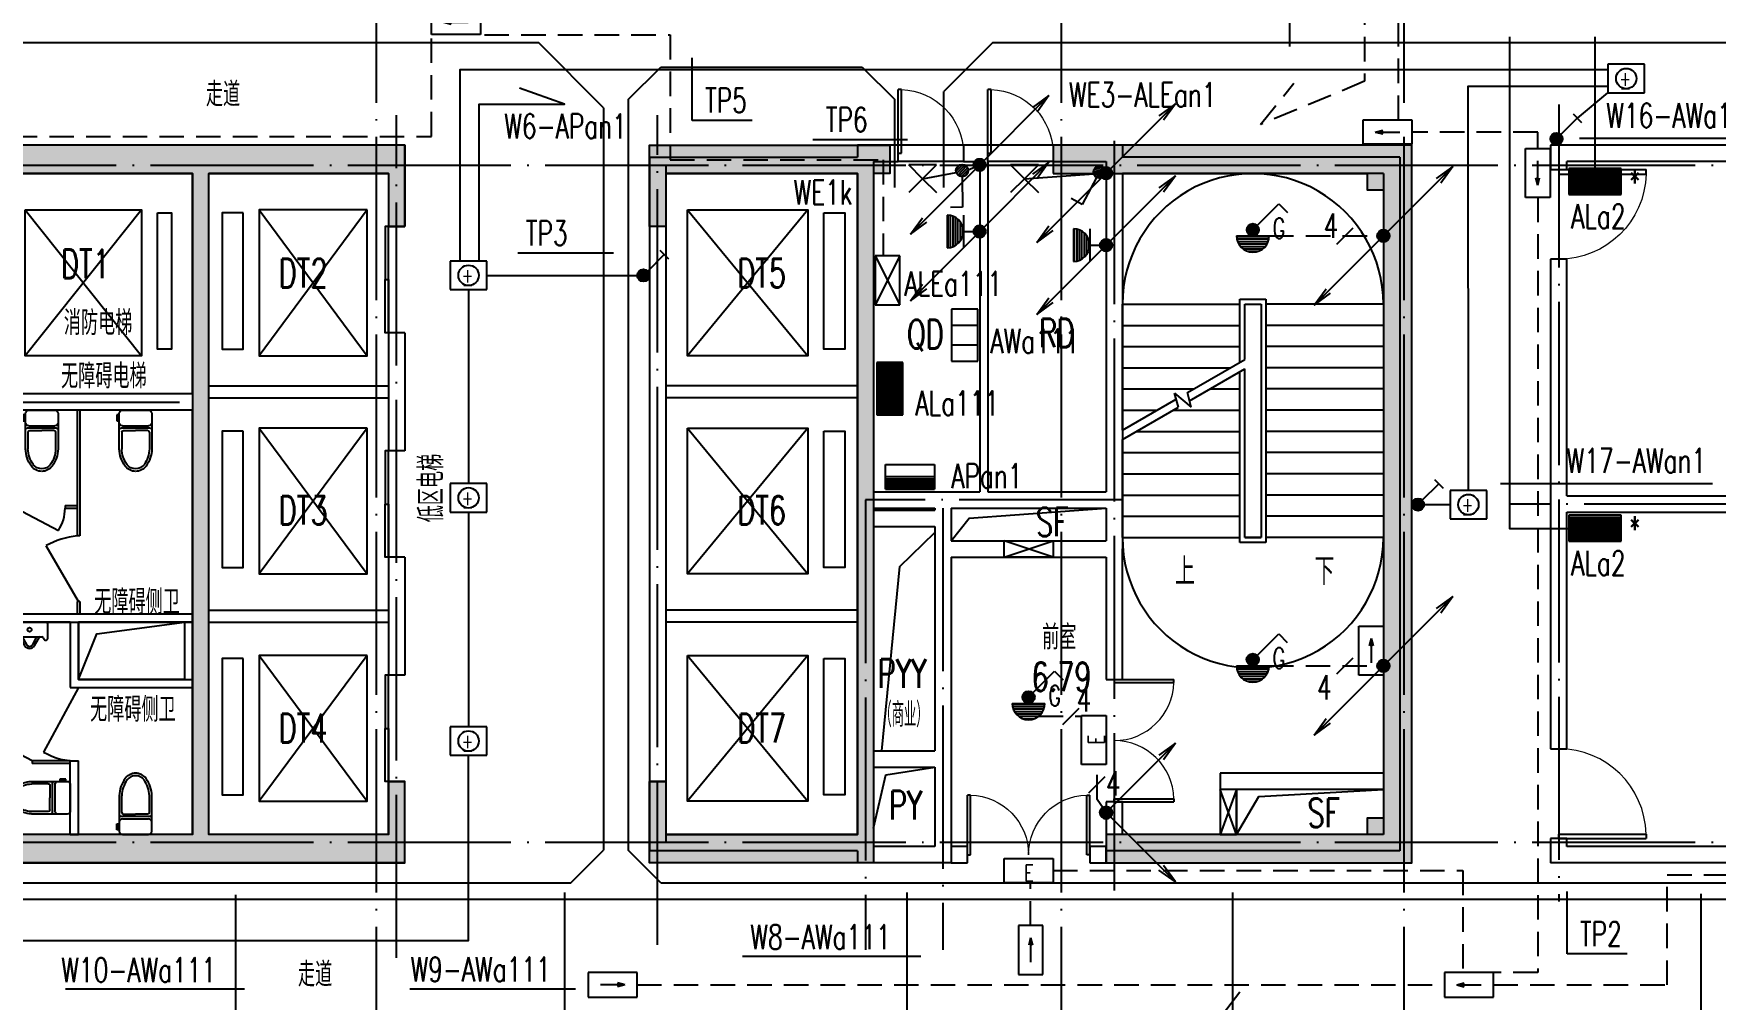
# Model space of a CAD drawing. Extents: x 1980812 to 2226895, y -554123 to 281606.
# Drawn here: x 2015767 to 2036387, y 108465 to 120303 of the extents above; entities that cross this region are included whole.
import ezdxf
from ezdxf.enums import TextEntityAlignment as Align

# ---------------------------------------------------------------- set-up
doc = ezdxf.new("R2010")
doc.units = 0
doc.header["$LTSCALE"] = 1000
doc.header["$MEASUREMENT"] = 0
for name, pattern in [('CONTINOUS', [0]), ('DASH', [0.35, 0.25, -0.1]), ('DOTE', [2.42, 2, -0.2, 0.02, -0.2]), ('DQXX', [4.5, 3, -1.5])]:
    doc.linetypes.add(name, pattern=pattern)
for name, color, linetype in [('$TD_AUDIT_GENERATED_(158)', 8, 'Continuous'), ('$TD_AUDIT_GENERATED_(1F3)', 7, 'Continuous'), ('$TD_AUDIT_GENERATED_(210)', 8, 'Continuous'), ('$TD_AUDIT_GENERATED_(356C)', 8, 'Continuous'), ('$TD_AUDIT_GENERATED_(517)', 8, 'CONTINOUS'), ('$TD_AUDIT_GENERATED_(54A)', 8, 'Continuous'), ('1', 1, 'Continuous'), ('A-FLOR-LAND', 8, 'Continuous'), ('A-FLOR-PFIX', 8, 'Continuous'), ('A-FLOR-TPTN', 8, 'Continuous'), ('COLU', 8, 'Continuous'), ('COLU_HATCH', 8, 'Continuous'), ('DIM_SYMB', 8, 'Continuous'), ('dote', 8, 'DOTE'), ('DQ1', 1, 'Continuous'), ('DQ2', 2, 'Continuous'), ('DQ7', 7, 'Continuous'), ('DQK', 7, 'Continuous'), ('DQK1', 1, 'Continuous'), ('DQK7', 7, 'Continuous'), ('DQqj', 1, 'Continuous'), ('DQX', 2, 'DQXX'), ('LINE', 8, 'Continuous'), ('PUB_TEXT', 8, 'Continuous'), ('STAIR', 8, 'Continuous'), ('WALL', 7, 'Continuous'), ('WINDOW', 8, 'Continuous')]:
    doc.layers.add(name, color=color, linetype=linetype)
doc.styles.add('_TCH_DIM', font='SIMPLEX', dxfattribs={"bigfont": 'GBCBIG'})
doc.styles.add('D8', font='txtw.shx', dxfattribs={"width": 0.7, "bigfont": 'hztxtw.shx'})
doc.styles.add('HZF', font='ROMANS2', dxfattribs={"width": 0.7, "bigfont": 'HZDF2'})
doc.styles.add('HZTXTW', font='txtw.shx', dxfattribs={"width": 0.6, "bigfont": 'hztxtw.shx'})

# ---------------------------------------------------------------- blocks, each defined once
blk = doc.blocks.new('$TD_AUDIT_GENERATED_(9F)')
at = {"layer": 'dote'}
for p, q in [((23300, 30469), (23300, -6248)), ((31700, 30469), (31700, -6248)), ((35900, 30469), (35900, -5250)), ((56413, 15600), (-8454, 15600)), ((54631, 11450), (37209, 11450)), ((56413, 7300), (-8454, 7300))]:
    blk.add_line(p, q, dxfattribs=at)
blk = doc.blocks.new('$DorLib2D$00000001')
for p, q in [((0.45, 0.975), (0.5, 0.975)), ((0.45, 0), (0.45, 0.975)), ((0.5, 0), (0.5, 0.975)), ((0.5, 0), (0.45, 0))]:
    blk.add_line(p, q)
at = {"lineweight": 13}
blk.add_arc((0.475, 0), 0.975, 91.4693, 180, dxfattribs=at)
blk = doc.blocks.new('A$C5CD355C1')
at = {"layer": 'A-FLOR-LAND'}
h = blk.add_hatch(dxfattribs=at)
h.set_pattern_fill('GRASS', color=256, scale=50)
h.set_pattern_definition([(90, (-3008715.91, 301493.59), (-99.7795475, 99.7795475), [26.458066, -173.101015]), (45, (-3008715.91, 301493.6), (-99.7796155, 99.7796155), [26.458066, -114.651615]), (135, (-3008715.91, 301493.6), (-99.7796155, -99.7796155), [26.458066, -114.651615])])
h.paths.add_polyline_path([(-2800, 2700), (48900, 2700), (48900, -26200), (-2800, -26200)], flags=16)
h.paths.add_polyline_path([(-3300, 3200), (49400, 3200), (49400, -26700), (-3300, -26700)])
at = {"layer": 'dote'}
for p, q in [((34500, -2351), (34500, -6241)), ((37800, -6953), (37800, -16722))]:
    blk.add_line(p, q, dxfattribs=at)
at = {"layer": 'WALL'}
for p, q in [((37700, -7450), (37700, -7750)), ((40000, -7450), (37700, -7450)), ((37700, -7750), (37900, -7750)), ((37900, -7750), (37900, -7650)), ((40100, -7650), (37900, -7650)), ((37900, -8850), (37700, -8850)), ((37700, -8850), (37700, -11850)), ((37900, -11750), (37900, -8850)), ((37900, -11750), (46900, -11750)), ((37700, -11850), (37700, -14850)), ((37900, -11950), (46700, -11950)), ((37900, -14850), (37900, -11950)), ((37700, -14850), (37900, -14850)), ((37900, -15950), (37700, -15950)), ((37700, -15950), (37700, -16250)), ((37900, -16050), (37900, -15950)), ((46100, -16050), (37900, -16050)), ((46100, -16250), (37700, -16250))]:
    blk.add_line(p, q, dxfattribs=at)
at = {"layer": 'WINDOW', "yscale": -1100, "rotation": 90}
for p, xscale, zscale in [((37800, -8300), 1100, 1100), ((37800, -15400), -1100, -1100)]:
    blk.add_blockref('$DorLib2D$00000001', p, dxfattribs=dict(at, xscale=xscale, zscale=zscale))
blk = doc.blocks.new('A$C2225643B')
at = {"layer": '$TD_AUDIT_GENERATED_(158)'}
for p, q in [((-2200, -2600), (0, -2600)), ((-2200, -2750), (0, -2750)), ((-2200, -5350), (0, -5350)), ((-2200, -5500), (0, -5500))]:
    blk.add_line(p, q, dxfattribs=at)
at = {"layer": 'WALL'}
for p, q in [((0, -1950), (0, -3400)), ((200, -1950), (0, -1950)), ((200, -1950), (200, -3400)), ((200, -3400), (0, -3400)), ((0, -4700), (0, -6150)), ((200, -4700), (0, -4700)), ((200, -4700), (200, -6150)), ((200, -6150), (0, -6150))]:
    blk.add_line(p, q, dxfattribs=at)
at = {"layer": 'WINDOW', "color": 5}
for p, q in [((-1586, -444), (-261, -2233)), ((-261, -444), (-1586, -2233)), ((-1586, -3119), (-261, -4907)), ((-261, -3119), (-1586, -4907)), ((-1586, -5905), (-261, -7693)), ((-261, -5905), (-1586, -7693))]:
    blk.add_line(p, q, dxfattribs=at)
at = {"layer": 'WINDOW'}
for p, q in [((0, -1950), (0, -650)), ((0, -4700), (0, -3400)), ((0, -7450), (0, -6150))]:
    blk.add_line(p, q, dxfattribs=at)
at = {"layer": 'WINDOW', "color": 5}
for points in [[(-1782, -481), (-2040, -481), (-2040, -2153), (-1782, -2153)], [(-261, -444), (-1586, -444), (-1586, -2233), (-261, -2233)], [(-1782, -3156), (-2040, -3156), (-2040, -4828), (-1782, -4828)], [(-261, -3119), (-1586, -3119), (-1586, -4907), (-261, -4907)], [(-1782, -5942), (-2040, -5942), (-2040, -7614), (-1782, -7614)], [(-261, -5905), (-1586, -5905), (-1586, -7693), (-261, -7693)]]:
    blk.add_lwpolyline(points, close=True, dxfattribs=at)
at = {"layer": 'WINDOW'}
for points in [[(-41, -1300), (0, -1300), (0, -650), (-41, -650)], [(-41, -1300), (0, -1300), (0, -1950), (-41, -1950)], [(-41, -4050), (0, -4050), (0, -3400), (-41, -3400)], [(-41, -4050), (0, -4050), (0, -4700), (-41, -4700)], [(-41, -6800), (0, -6800), (0, -6150), (-41, -6150)], [(-41, -6800), (0, -6800), (0, -7450), (-41, -7450)]]:
    blk.add_lwpolyline(points, close=True, dxfattribs=at)
at = {"layer": '$TD_AUDIT_GENERATED_(1F3)', "style": 'HZF', "width": 0.7}
for s, p in [('DT2', (-1045, -1220)), ('DT3', (-1045, -4128)), ('DT4', (-1045, -6799))]:
    blk.add_text(s, height=350, dxfattribs=at).set_placement(p, align=Align.MIDDLE_CENTER)
at = {"layer": '$TD_AUDIT_GENERATED_(1F3)', "style": 'D8', "width": 0.7}
blk.add_text('\\M+5B5CD\\M+5C7F8\\M+5B5E7\\M+5CCDD', height=300, rotation=90.0006, dxfattribs=at).set_placement((525, -3854), align=Align.MIDDLE_CENTER)
blk = doc.blocks.new('A-WC4')
for p, q in [((-200, 475), (-200, 40)), ((200, 40), (200, 475)), ((180, 220), (-180, 220)), ((-228, 57), (-228, 130)), ((-228, 130), (-210, 130)), ((-210, 57), (-228, 57)), ((-210, 130), (-210, 115)), ((-210, 115), (-200, 115)), ((-210, 72), (-210, 115)), ((-200, 72), (-210, 72)), ((-210, 72), (-210, 57)), ((-160, 190), (160, 190)), ((-160, 0), (160, 0))]:
    blk.add_line(p, q)
at = {"color": 251}
for p, q in [((-170, 270), (-170, 476)), ((170, 270), (170, 475)), ((-150, 250), (0, 250)), ((150, 250), (0, 250))]:
    blk.add_line(p, q, dxfattribs=at)
for centre, radius, start, end in [((189, 460), 389, 144.5404, 177.815), ((0, 590), 160, 90, 143.2005), ((0, 590), 160, 36.7995, 90), ((-189, 460), 389, 2.185, 35.4596), ((-180, 240), 20, 180, 270), ((180, 240), 20, 270, 0), ((-160, 150), 40, 90, 180), ((-160, 40), 40, 180, 270), ((160, 150), 40, 0, 90), ((160, 40), 40, 270, 0)]:
    blk.add_arc(centre, radius, start, end)
for centre, radius, start, end in [((189, 460), 359, 144.5982, 177.815), ((0, 590), 130, 90, 143.0508), ((0, 590), 130, 36.9492, 90), ((-189, 460), 359, 2.185, 35.4018), ((-150, 270), 20, 180, 270), ((150, 270), 20, 270, 0)]:
    blk.add_arc(centre, radius, start, end, dxfattribs=at)
blk = doc.blocks.new('A-UR2')
for p, q in [((-61, 284), (-116, 188)), ((116, 188), (61, 284)), ((-225, 190), (-225, 30)), ((-195, 0), (195, 0)), ((-168, 190), (-171, 199)), ((154, 180), (-154, 180)), ((171, 199), (168, 190)), ((225, 30), (225, 190))]:
    blk.add_line(p, q)
at = {"color": 252}
for p, q in [((-39, 272), (-91, 180)), ((91, 180), (39, 272))]:
    blk.add_line(p, q, dxfattribs=at)
blk.add_circle((0, 90), 25, dxfattribs=at)
for centre, radius, start, end in [((-198, 190), 27.5, 18.9246, 180), ((0, 250), 70, 29.4871, 150.5129), ((198, 190), 27.5, 0, 161.0754), ((-195, 30), 30, 180, 270), ((-154, 195), 15, 198.9246, 270), ((-129, 195), 15, 270, 330.5129), ((129, 195), 15, 209.4871, 270), ((154, 195), 15, 270, 341.0754), ((195, 30), 30, 270, 0)]:
    blk.add_arc(centre, radius, start, end)
blk.add_arc((0, 250), 45, 29.4871, 150.5129, dxfattribs=at)
blk = doc.blocks.new('A-SINK-4')
for p, q in [((-158, 126), (-13, 126)), ((-13, 78), (-13, 170)), ((13, 78), (-13, 78)), ((13, 170), (13, 78)), ((13, 126), (158, 126))]:
    blk.add_line(p, q)
blk.add_circle((0, 270), 20)
for centre, radius, start, end in [((0, 88), 19.5, 133.6408, 46.2627), ((0, 170), 13.5, 0, 180)]:
    blk.add_arc(centre, radius, start, end)
at = {"extrusion": (0, 0, -1)}
blk.add_ellipse((0, 270), major_axis=(260, 0), ratio=0.846154, dxfattribs=at)
blk.add_ellipse((0, 270), major_axis=(-235, 0), ratio=0.829787, start_param=2.310338, end_param=7.11444)
blk = doc.blocks.new('$TwtSys$00000141')
for p, q in [((-94, 8), (-10, 92)), ((-94, 8), (-10, 92)), ((-87, -35), (35, 87)), ((-87, -35), (35, 87)), ((-66, -66), (66, 66)), ((-66, -66), (66, 66)), ((-32, -87), (88, 33)), ((-32, -87), (88, 33)), ((11, -92), (92, -11)), ((11, -92), (92, -11))]:
    blk.add_line(p, q)
blk.add_circle((0, 0), 94)
blk.add_circle((0, 0), 94)
blk = doc.blocks.new('tbharthaergar')
at = {"layer": '$TD_AUDIT_GENERATED_(517)'}
blk.add_lwpolyline([(4750, -6300), (4974, -5742), (6050, -5600)], dxfattribs=at)
blk.add_lwpolyline([(4750, -5600), (6050, -5600), (6050, -6300), (4750, -6300)], close=True, dxfattribs=at)
at = {"layer": 'A-FLOR-PFIX'}
for p, q in [((2035, -3550), (458, -3550)), ((2900, -6150), (2900, -5600)), ((2900, -6150), (1850, -6150))]:
    blk.add_line(p, q, dxfattribs=at)
at = {"layer": 'A-FLOR-TPTN'}
for p, q in [((2965, -3000), (2965, -4170)), ((3835, -3000), (3835, -4170)), ((3865, -3000), (3865, -4170)), ((4735, -3000), (4735, -4541)), ((4765, -3000), (4765, -4541)), ((4735, -3604), (4735, -4541)), ((4765, -3604), (4765, -4541)), ((2185, -4170), (2185, -4200)), ((2185, -4200), (2705, -4475)), ((2785, -4170), (2785, -4200)), ((2785, -4170), (2935, -4170)), ((2965, -4170), (3085, -4170)), ((3085, -4170), (3085, -4200)), ((3085, -4200), (3605, -4475)), ((3685, -4170), (3835, -4170)), ((3685, -4170), (3685, -4200)), ((3685, -4200), (3985, -4200)), ((3865, -4170), (3985, -4170)), ((3985, -4170), (3985, -4200)), ((3985, -4200), (4505, -4475)), ((4585, -4170), (4735, -4170)), ((4585, -4170), (4585, -4200)), ((4585, -4200), (4735, -4200)), ((4750, -5346), (4352, -4661)), ((4765, -4541), (4735, -4541)), ((4735, -5346), (4735, -5500)), ((4765, -5346), (4735, -5346)), ((4765, -5346), (4765, -5500)), ((3110, -5600), (3110, -5900)), ((3140, -5600), (3140, -5900)), ((3810, -5600), (3810, -5900)), ((3840, -5600), (3840, -5900)), ((3110, -5900), (3140, -5900)), ((3810, -5900), (3840, -5900)), ((4750, -6400), (4322, -7192)), ((4180, -7300), (3660, -7025)), ((3350, -7300), (3350, -8200)), ((3580, -7300), (3350, -7300)), ((3380, -7330), (3380, -8200)), ((3580, -7330), (3380, -7330)), ((3580, -7300), (3580, -7330)), ((4650, -7300), (4180, -7300)), ((4180, -7300), (4180, -7330)), ((4650, -7330), (4180, -7330)), ((3380, -8200), (3350, -8200))]:
    blk.add_line(p, q, dxfattribs=at)
for points in [[(2035, -3000), (2035, -4200), (2185, -4200)], [(2065, -3000), (2065, -4170), (2185, -4170)], [(2935, -3000), (2935, -4170)], [(2785, -4200), (2965, -4200)], [(2935, -4200), (3085, -4200)]]:
    blk.add_lwpolyline(points, dxfattribs=at)
for centre, radius, start, end in [((2273, -4200), 512, 327.4617, 359.9502), ((3173, -4200), 512, 327.4617, 359.9502), ((4073, -4200), 512, 327.4617, 359.9502), ((4836, -5532), 997, 95.7943, 119.0455), ((4092, -7300), 512, 147.4617, 179.9502), ((4723, -6508), 792, 239.6591, 271.9796)]:
    blk.add_arc(centre, radius, start, end, dxfattribs=at)
at = {"layer": 'LINE', "linetype": 'DASH'}
for centre in [(1404, -4673), (2650, -6933)]:
    blk.add_circle(centre, 750, dxfattribs=at)
at = {"layer": 'WALL'}
for p, q in [((550, -5500), (450, -5500)), ((450, -5500), (450, -5600)), ((550, -5600), (550, -5500)), ((1850, -5500), (1550, -5500)), ((1550, -5500), (1550, -5600)), ((4750, -5500), (1850, -5500)), ((6150, -5500), (4750, -5500)), ((6150, -5600), (6150, -5500)), ((450, -5600), (550, -5600)), ((1550, -5600), (1750, -5600)), ((1750, -5600), (1750, -7100)), ((1850, -7100), (1850, -5600)), ((4650, -5600), (1850, -5600)), ((4650, -5600), (4650, -6400)), ((6150, -5600), (4750, -5600)), ((4750, -5600), (4750, -6300)), ((4750, -6300), (6150, -6300)), ((6150, -6300), (6150, -6400)), ((4650, -6400), (6150, -6400)), ((1750, -7100), (1850, -7100)), ((4650, -8200), (4650, -7300)), ((4650, -7300), (4750, -7300)), ((4750, -8200), (4750, -7300)), ((1850, -8100), (1750, -8100)), ((1750, -8100), (1750, -8200)), ((1750, -8200), (1850, -8200)), ((1850, -8200), (1850, -8100)), ((4650, -8200), (4750, -8200))]:
    blk.add_line(p, q, dxfattribs=at)
at = {"layer": 'WINDOW'}
for p, q in [((1550, -5500), (550, -5500)), ((1850, -8100), (1850, -7100))]:
    blk.add_line(p, q, dxfattribs=at)
at = {"layer": '$TD_AUDIT_GENERATED_(54A)', "xscale": 0.5, "yscale": -0.5, "zscale": 0.5, "rotation": 180.0000000027541}
for p in [(1861, -3250), (3049, -5755)]:
    blk.add_blockref('$TwtSys$00000141', p, dxfattribs=at)
at = {"layer": 'A-FLOR-PFIX', "xscale": -1, "rotation": 180}
for name, p in [('A-SINK-4', (1250, -3000)), ('A-WC4', (2500, -3000)), ('A-WC4', (3400, -3000)), ('A-WC4', (4300, -3000)), ('A-WC4', (5450, -3000)), ('A-SINK-4', (2400, -5623))]:
    blk.add_blockref(name, p, dxfattribs=at)
at = {"layer": 'A-FLOR-PFIX', "rotation": 180}
for p in [(3450, -5600), (4150, -5600)]:
    blk.add_blockref('A-UR2', p, dxfattribs=at)
at = {"layer": 'A-FLOR-PFIX', "extrusion": (0, 0, -1), "zscale": -1, "rotation": 270}
blk.add_blockref('A-WC4', (-4650, -7750), dxfattribs=at)
at = {"layer": 'A-FLOR-PFIX', "extrusion": (0, 0, -1), "xscale": -1, "zscale": -1}
blk.add_blockref('A-WC4', (-5450, -8200), dxfattribs=at)
at = {"layer": 'WINDOW', "yscale": -1000}
for p, xscale, zscale, rotation in [((1050, -5550), 1000, 1000, 180.0000000140501), ((1800, -7600), -1000, -1000, 90.00000001289553)]:
    blk.add_blockref('$DorLib2D$00000001', p, dxfattribs=dict(at, xscale=xscale, zscale=zscale, rotation=rotation))
blk = doc.blocks.new('$DorLib2D$00000002')
for p, q in [((-0.5, 0), (-0.5, 0.4875)), ((-0.475, 0.4875), (-0.5, 0.4875)), ((-0.475, 0), (-0.475, 0.4875)), ((0.475, 0), (0.475, 0.4875)), ((0.475, 0.4875), (0.5, 0.4875)), ((0.5, 0), (0.5, 0.4875)), ((-0.5, 0), (-0.475, 0)), ((0.5, 0), (0.475, 0))]:
    blk.add_line(p, q)
at = {"lineweight": 13}
for centre, start, end in [((-0.4875, 0), 0, 88.53072), ((0.4875, 0), 91.46928, 180)]:
    blk.add_arc(centre, 0.4875, start, end, dxfattribs=at)
blk = doc.blocks.new('A$C1E3758D0')
at = {"layer": '$TD_AUDIT_GENERATED_(158)'}
for p, q in [((7950, -2600), (5600, -2600)), ((7950, -2750), (5600, -2750)), ((7950, -5350), (5600, -5350)), ((7950, -5500), (5600, -5500))]:
    blk.add_line(p, q, dxfattribs=at)
at = {"layer": '$TD_AUDIT_GENERATED_(210)'}
for p, q in [((9750, -4700), (10350, -4500)), ((10350, -4700), (9750, -4500))]:
    blk.add_line(p, q, dxfattribs=at)
for points in [[(9100, -4500), (9321, -4223), (11000, -4100)], [(8250, -7075), (8470, -4814), (8900, -4400)], [(8150, -8025), (8301, -7371), (8900, -7275)], [(12600, -8100), (12874, -7634), (14400, -7550)]]:
    blk.add_lwpolyline(points, dxfattribs=at)
blk.add_lwpolyline([(9750, -4500), (10350, -4500), (10350, -4700), (9750, -4700)], close=True, dxfattribs=at)
at = {"layer": '$TD_AUDIT_GENERATED_(517)'}
blk.add_lwpolyline([(-1600, -5500), (-300, -5500), (-300, -6200), (-1600, -6200)], close=True, dxfattribs=at)
at = {"layer": 'DIM_SYMB'}
for p, q in [((12600, -8100), (12400, -7550)), ((12600, -7550), (12400, -8100))]:
    blk.add_line(p, q, dxfattribs=at)
for points in [[(13650, -4590, 0, 0, 0), (13650, -1000, 0, 0, 0), (11950, -1000, 0, 0, 0), (11950, -2340, 80, 0, 0), (11950, -2640, 0, 0, 0)], [(11950, -4590, 0, 0, 0), (11950, -3200, 80, 0, 0), (11950, -2900, 0, 0, 0)]]:
    blk.add_lwpolyline(points, format="xyseb", dxfattribs=at)
blk.add_lwpolyline([(12600, -8100), (12600, -7550), (12400, -7550), (12400, -8100)], close=True, dxfattribs=at)
at = {"layer": 'dote'}
for p, q in [((2300, -9613), (2300, 715)), ((5500, -9452), (5500, 715)), ((11100, 400), (11100, -8786)), ((-7200, -2800), (-200, -2800)), ((8050, -4000), (8050, -9515)), ((11200, -4000), (8050, -4000)), ((9000, -4100), (9000, -9515))]:
    blk.add_line(p, q, dxfattribs=at)
at = {"layer": 'STAIR'}
for p, q in [((11200, -3145), (11200, -1600)), ((11200, -1600), (12640, -1600)), ((12640, -2314), (12640, -1540)), ((12640, -1540), (12960, -1540)), ((12700, -2279), (12700, -1600)), ((12700, -2279), (12700, -1600)), ((12700, -1600), (12900, -1600)), ((12900, -1600), (12900, -4460)), ((12900, -1600), (12900, -4460)), ((12960, -1540), (12960, -4520)), ((14400, -1600), (12960, -1600)), ((14400, -1600), (14400, -4460)), ((11200, -1860), (12640, -1860)), ((14400, -1860), (12960, -1860)), ((11200, -2120), (12640, -2120)), ((14400, -2120), (12960, -2120)), ((11200, -2380), (12525, -2380)), ((11997, -2685), (12700, -2279)), ((12024, -2785), (12700, -2395)), ((12640, -4520), (12640, -2429)), ((12700, -4460), (12700, -2395)), ((12700, -4460), (12700, -2395)), ((14400, -2380), (12960, -2380)), ((11200, -2640), (12075, -2640)), ((12275, -2640), (12640, -2640)), ((14400, -2640), (12960, -2640)), ((11200, -3145), (11859, -2765)), ((11200, -3261), (11886, -2865)), ((11886, -2865), (11839, -2693)), ((11839, -2693), (12045, -2865)), ((12045, -2865), (11997, -2685)), ((11200, -2900), (11625, -2900)), ((11825, -2900), (12640, -2900)), ((14400, -2900), (12960, -2900)), ((11200, -4460), (11200, -3261)), ((11375, -3160), (12640, -3160)), ((14400, -3160), (12960, -3160)), ((11200, -3420), (12640, -3420)), ((14400, -3420), (12960, -3420)), ((11200, -3680), (12640, -3680)), ((14400, -3680), (12960, -3680)), ((11200, -3940), (12640, -3940)), ((14400, -3940), (12960, -3940)), ((11200, -4200), (12640, -4200)), ((14400, -4200), (12960, -4200)), ((11200, -4460), (12640, -4460)), ((12960, -4520), (12640, -4520)), ((12700, -4460), (12700, -4460)), ((12900, -4460), (12700, -4460)), ((12700, -4460), (12900, -4460)), ((14400, -4460), (12960, -4460))]:
    blk.add_line(p, q, dxfattribs=at)
for centre, start, end in [((12800, -1600), 359.9999, 180), ((12800, -4460), 180, 0.0001)]:
    blk.add_arc(centre, 1600, start, end, dxfattribs=at)
at = {"layer": 'WALL'}
for p, q in [((-100, 350), (-2700, 350)), ((2400, 350), (-100, 350)), ((2400, 350), (2400, -650)), ((8450, 350), (7950, 350)), ((7950, 350), (7950, 200)), ((8450, 150), (8450, 350)), ((9500, 350), (9250, 350)), ((9250, 350), (9250, 150)), ((9550, 350), (9500, 350)), ((9550, 150), (9550, 350)), ((11200, 350), (10350, 350)), ((10350, 350), (10350, 150)), ((11200, 350), (11200, 200)), ((-200, 0), (-2500, 0)), ((-200, -2700), (-200, 0)), ((5400, 200), (5400, -650)), ((5400, 200), (7950, 200)), ((8150, 150), (8450, 150)), ((8150, 150), (8150, 100)), ((8150, 100), (8150, -3900)), ((9250, 150), (9450, 150)), ((9450, 150), (9450, -3900)), ((9550, 150), (9550, -3900)), ((10350, 150), (11000, 150)), ((11000, 150), (11000, 100)), ((11000, 100), (11000, -3900)), ((14600, 200), (11200, 200)), ((14600, 200), (14600, -7450)), ((2200, 0), (0, 0)), ((0, -2800), (0, 0)), ((2200, 0), (2200, -650)), ((5600, 0), (5600, -650)), ((5600, 0), (7950, 0)), ((7950, 0), (7950, -4000)), ((14400, 0), (11200, 0)), ((11200, 0), (11200, -4000)), ((14400, 0), (14400, -7350)), ((2400, -650), (2200, -650)), ((5600, -650), (5400, -650)), ((-200, -2700), (-2500, -2700)), ((0, -8100), (0, -2800)), ((-200, -2900), (-2600, -2900)), ((-200, -8100), (-200, -2900)), ((8150, -3900), (9000, -3900)), ((9000, -3900), (9450, -3900)), ((9550, -3900), (11000, -3900)), ((7950, -4000), (7950, -4225)), ((8150, -4100), (8900, -4100)), ((8150, -4100), (8150, -4125)), ((8900, -4100), (8900, -4125)), ((9100, -4100), (9100, -4225)), ((9100, -4100), (9500, -4100)), ((9500, -4100), (11000, -4100)), ((11000, -4100), (11000, -4500)), ((11200, -4000), (11200, -4600)), ((7950, -4225), (7950, -7175)), ((8150, -4125), (8900, -4125)), ((8150, -4325), (8900, -4325)), ((8150, -4325), (8150, -7075)), ((8900, -4325), (8900, -4600)), ((9100, -4225), (9100, -4500)), ((9100, -4500), (11000, -4500)), ((8900, -4600), (8900, -7075)), ((9100, -4700), (11000, -4700)), ((9100, -4700), (9100, -7175)), ((11000, -4700), (11000, -6200)), ((11200, -6200), (11200, -4600)), ((-200, -5400), (-4800, -5400)), ((-4800, -5500), (-200, -5500)), ((-200, -5500), (-200, -5400)), ((11000, -6200), (11200, -6200)), ((7950, -7175), (7950, -8100)), ((8150, -7075), (8900, -7075)), ((9100, -7175), (9100, -8450)), ((8150, -7275), (8900, -7275)), ((8150, -7275), (8150, -8200)), ((8900, -7275), (8900, -8250)), ((14400, -7350), (12400, -7350)), ((12400, -7350), (12400, -8100)), ((2200, -8100), (2200, -7450)), ((2200, -7450), (2400, -7450)), ((2400, -8450), (2400, -7450)), ((5400, -7450), (5400, -8300)), ((5600, -7450), (5400, -7450)), ((5600, -7450), (5600, -8100)), ((14400, -7550), (12600, -7550)), ((12600, -7550), (12600, -8100)), ((14400, -7550), (14400, -8100)), ((14600, -7450), (14600, -8300)), ((11200, -7700), (11000, -7700)), ((11000, -7700), (11000, -8300)), ((11200, -8100), (11200, -7700)), ((-200, -8100), (-2800, -8100)), ((2200, -8100), (0, -8100)), ((7950, -8100), (5600, -8100)), ((8150, -8200), (8150, -8250)), ((12400, -8100), (11200, -8100)), ((14400, -8100), (12600, -8100)), ((-100, -8450), (-2800, -8450)), ((2400, -8450), (-100, -8450)), ((7950, -8300), (5400, -8300)), ((7950, -8300), (7950, -8450)), ((9100, -8450), (7950, -8450)), ((8900, -8250), (8150, -8250)), ((12500, -8300), (11000, -8300)), ((14600, -8300), (12500, -8300))]:
    blk.add_line(p, q, dxfattribs=at)
at = {"layer": 'WINDOW'}
for p, q in [((9250, 350), (8450, 350)), ((10350, 350), (9550, 350)), ((9250, 150), (8450, 150)), ((10350, 150), (9550, 150))]:
    blk.add_line(p, q, dxfattribs=at)
at = {"layer": 'WINDOW', "color": 3}
for p, q in [((-828, -444), (-2253, -2233)), ((-2253, -444), (-828, -2233))]:
    blk.add_line(p, q, dxfattribs=at)
at = {"layer": 'WINDOW', "color": 1}
for p, q in [((7344, -444), (5869, -2233)), ((5869, -444), (7344, -2233)), ((7344, -3119), (5869, -4907)), ((5869, -3119), (7344, -4907)), ((7344, -5905), (5869, -7693)), ((5869, -5905), (7344, -7693))]:
    blk.add_line(p, q, dxfattribs=at)
at = {"layer": 'WINDOW', "color": 3}
for points in [[(-2253, -444), (-828, -444), (-828, -2233), (-2253, -2233)], [(-632, -481), (-460, -481), (-460, -2153), (-632, -2153)]]:
    blk.add_lwpolyline(points, close=True, dxfattribs=at)
at = {"layer": 'WINDOW', "color": 1}
for points in [[(5869, -444), (7344, -444), (7344, -2233), (5869, -2233)], [(7540, -481), (7798, -481), (7798, -2153), (7540, -2153)], [(5869, -3119), (7344, -3119), (7344, -4907), (5869, -4907)], [(7540, -3156), (7798, -3156), (7798, -4828), (7540, -4828)], [(5869, -5905), (7344, -5905), (7344, -7693), (5869, -7693)], [(7540, -5942), (7798, -5942), (7798, -7614), (7540, -7614)]]:
    blk.add_lwpolyline(points, close=True, dxfattribs=at)
at = {"layer": 'WALL'}
blk.add_blockref('tbharthaergar', (-6350, 100), dxfattribs=at)
at = {"layer": 'WINDOW'}
for name, p, xscale, yscale, zscale, rotation in [('$DorLib2D$00000001', (8850, 250), 800, -800, 800, 179.999999675934), ('$DorLib2D$00000001', (9950, 250), 800, -800, 800, 179.9999996759287), ('$DorLib2D$00000002', (11100, -6950), 1500, 1500, 1500, 270.0000000371895)]:
    blk.add_blockref(name, p, dxfattribs=dict(at, xscale=xscale, yscale=yscale, zscale=zscale, rotation=rotation))
at = {"layer": '$TD_AUDIT_GENERATED_(1F3)'}
for s, height, style, width, p in [('DT1', 350, 'HZF', 0.7, (-1515, -1106)), ('DT5', 350, 'HZF', 0.7, (6777, -1220)), ('\\M+5CFFB\\M+5B7C0\\M+5B5E7\\M+5CCDD', 300, 'D8', 0.7, (-1360, -1829)), ('QD', 350, 'HZF', 0.7, (8785, -1968)), ('RD', 350, 'HZF', 0.7, (10397, -1954)), ('\\M+5CEDE\\M+5D5CF\\M+5B0AD\\M+5B5E7\\M+5CCDD', 300, 'D8', 0.7, (-1289, -2483)), ('DT6', 350, 'HZF', 0.7, (6777, -4128)), ('SF', 350, 'HZF', 0.7, (10341, -4271)), ('\\M+5C7B0\\M+5CAD2', 300, 'D8', 0.7, (10426, -5683)), ('6.79', 350, 'HZF', 0.7, (10454, -6168)), ('\\M+5A3A8\\M+5C9CC\\M+5D2B5\\M+5A3A9', 300, 'HZTXTW', 0.5, (8522, -6632)), ('DT7', 350, 'HZF', 0.7, (6777, -6799))]:
    blk.add_text(s, height=height, dxfattribs=dict(at, style=style, width=width)).set_placement(p, align=Align.MIDDLE_CENTER)
at = {"layer": '$TD_AUDIT_GENERATED_(1F3)', "style": 'D8', "width": 0.7}
for p in [(-882, -5250), (-933, -6569)]:
    blk.add_text('\\M+5CEDE\\M+5D5CF\\M+5B0AD\\M+5B2E0\\M+5CEC0', height=300, rotation=0.0006, dxfattribs=at).set_placement(p, align=Align.MIDDLE_CENTER)
at = {"layer": '$TD_AUDIT_GENERATED_(356C)', "style": 'HZF', "width": 0.7}
for s, p in [('PYY', (8501, -6127)), ('PY', (8542, -7742)), ('SF', (13669, -7835))]:
    blk.add_text(s, height=350, dxfattribs=at).set_placement(p, align=Align.MIDDLE_CENTER)
at = {"layer": 'PUB_TEXT', "style": '_TCH_DIM'}
for s, p in [('\\M+5C9CF', (11846, -5045)), ('\\M+5CFC2', (13555, -5045))]:
    blk.add_text(s, height=337.6, dxfattribs=at).set_placement(p)
blk = doc.blocks.new('$TD_AUDIT_GENERATED_(3B77)')
at = {"layer": 'COLU_HATCH'}
h = blk.add_hatch(color=256, dxfattribs=at)
h.dxf.hatch_style = 1
h.paths.add_polyline_path([(18550, 15850), (23650, 15850), (23650, 14850), (23450, 14850), (23450, 15500), (18550, 15500)])
h = blk.add_hatch(color=256, dxfattribs=at)
h.dxf.hatch_style = 1
h.paths.add_polyline_path([(26650, 15850), (26650, 14850), (26850, 14850), (26850, 15500), (29600, 15500), (29600, 15850)])
h = blk.add_hatch(color=256, dxfattribs=at)
h.dxf.hatch_style = 1
h.paths.add_polyline_path([(31600, 15500), (35450, 15500), (35450, 15300), (35650, 15300), (35650, 7600), (35450, 7600), (35450, 7400), (32250, 7400), (32250, 7050), (36000, 7050), (36000, 15850), (31600, 15850)])
h = blk.add_hatch(color=256, dxfattribs=at)
h.dxf.hatch_style = 1
h.paths.add_polyline_path([(21250, 15500), (21250, 7400), (21050, 7400), (21050, 15500)])
h = blk.add_hatch(color=256, dxfattribs=at)
h.dxf.hatch_style = 1
h.paths.add_polyline_path([(29400, 15500), (29400, 7400), (29200, 7400), (29200, 15500)])
h = blk.add_hatch(color=256, dxfattribs=at)
h.dxf.hatch_style = 1
h.paths.add_polyline_path([(18450, 7050), (23650, 7050), (23650, 8050), (23450, 8050), (23450, 7400), (18450, 7400)])
h = blk.add_hatch(color=256, dxfattribs=at)
h.dxf.hatch_style = 1
h.paths.add_polyline_path([(26650, 8050), (26850, 8050), (26850, 7400), (29400, 7400), (29400, 7050), (26650, 7050)])
at = {"layer": 'COLU'}
blk.add_line((35450, 15500), (35450, 15300), dxfattribs=at)
for points in [[(23650, 14850), (23650, 15850), (18550, 15850), (18550, 15500), (21050, 15500), (21050, 7400), (18450, 7400), (18450, 7050), (23650, 7050), (23650, 8050), (23450, 8050), (23450, 7400), (21250, 7400), (21250, 15500), (23450, 15500), (23450, 14850)], [(29600, 15850), (29600, 15500), (29400, 15500), (29400, 7400), (29400, 7400), (29400, 7050), (26650, 7050), (26650, 8050), (26850, 8050), (26850, 7400), (29200, 7400), (29200, 15500), (26850, 15500), (26850, 14850), (26650, 14850), (26650, 15850)], [(31600, 15500), (35450, 15500), (35450, 15300), (35650, 15300), (35650, 7600), (35450, 7600), (35450, 7400), (32250, 7400), (32250, 7050), (36000, 7050), (36000, 15850), (31600, 15850)]]:
    blk.add_lwpolyline(points, close=True, dxfattribs=at)
blk = doc.blocks.new('dd')
at = {"layer": 'DQK1', "color": 1}
for p, q in [((-200, 100), (200, 100)), ((-200, 92), (200, 92)), ((-196, 62), (196, 62)), ((-188, 32), (188, 32)), ((-174, 2), (174, 2)), ((-154, -28), (154, -28)), ((-122, -58), (122, -58)), ((-68, -88), (68, -88))]:
    blk.add_line(p, q, dxfattribs=at)
blk.add_arc((0, 100), 200, 180, 0, dxfattribs=at)
blk = doc.blocks.new('*X249')
at = {"color": 0}
for p, q in [((5320, 4140), (5510, 4140)), ((5335, 4170), (5495, 4170)), ((5371, 4200), (5459, 4200)), ((5315, 4110), (5515, 4110)), ((5320, 4080), (5510, 4080)), ((5335, 4050), (5495, 4050)), ((5372, 4020), (5459, 4020))]:
    blk.add_line(p, q, dxfattribs=at)
blk = doc.blocks.new('kg')
at = {"layer": 'DQK1'}
for p, q in [((53, 53), (318, 318)), ((318, 318), (424, 212))]:
    blk.add_line(p, q, dxfattribs=at)
blk.add_circle((0, 0), 75, dxfattribs=at)
at = {"layer": 'DQK1', "xscale": 0.75, "yscale": 0.75, "zscale": 0.75}
blk.add_blockref('*X249', (-4061, -3083), dxfattribs=at)
at = {"layer": 'DQK7', "style": 'D8', "width": 0.7}
blk.add_text('G', height=250, dxfattribs=at).set_placement((241, -107))
blk = doc.blocks.new('*X251')
at = {"color": 0}
for p, q in [((126, 2940), (274, 2940)), ((128, 2970), (272, 2970)), ((137, 2910), (263, 2910)), ((144, 3000), (256, 3000)), ((173, 2880), (227, 2880))]:
    blk.add_line(p, q, dxfattribs=at)
blk = doc.blocks.new('j')
at = {"layer": '1', "color": 7}
blk.add_line((850, 850), (850, 850), dxfattribs=at)
blk.add_line((850, 850), (850, 850), dxfattribs=at)
blk.add_line((850, 850), (850, 850), dxfattribs=at)
blk.add_line((850, 850), (850, 850), dxfattribs=at)
blk.add_line((850, 850), (850, 850), dxfattribs=at)
blk.add_line((850, 850), (850, 850), dxfattribs=at)
blk.add_line((850, 850), (850, 850), dxfattribs=at)
blk.add_line((850, 850), (850, 850), dxfattribs=at)
blk.add_line((850, 850), (850, 850), dxfattribs=at)
blk.add_line((850, 850), (850, 850), dxfattribs=at)
blk.add_line((850, 850), (850, 850), dxfattribs=at)
blk.add_line((850, 850), (850, 850), dxfattribs=at)
blk.add_line((850, 850), (850, 850), dxfattribs=at)
blk.add_line((850, 850), (850, 850), dxfattribs=at)
blk.add_line((850, 850), (850, 850), dxfattribs=at)
blk.add_line((850, 850), (850, 850), dxfattribs=at)
blk.add_line((850, 850), (850, 850), dxfattribs=at)
blk.add_line((850, 850), (850, 850), dxfattribs=at)
at = {"layer": 'DQK1'}
blk.add_circle((0, 0), 75, dxfattribs=at)
at = {"layer": 'DQK7'}
for p, q in [((0, 0), (850, 850)), ((850, 850), (647, 703)), ((850, 850), (703, 647))]:
    blk.add_line(p, q, dxfattribs=at)
at = {"layer": 'DQK1'}
blk.add_blockref('*X251', (-200, -2950), dxfattribs=at)
blk = doc.blocks.new('P')
at = {"layer": 'DQK7'}
blk.add_line((-100, -100), (100, 100), dxfattribs=at)
blk = doc.blocks.new('4')
at = {"layer": 'DQK7', "linetype": 'ByBlock', "style": 'D8', "width": 0.7}
blk.add_text('4', height=300, dxfattribs=at).set_placement((-100, -193))
blk = doc.blocks.new('dyz')
at = {"layer": 'DQK1'}
for p, q in [((-300, 0), (300, 0)), ((-300, -300), (-300, 0)), ((300, 0), (300, -300)), ((300, -300), (-300, -300))]:
    blk.add_line(p, q, dxfattribs=at)
at = {"layer": 'DQK7'}
for q in [(-58, -127), (-58, -127), (150, -150), (-58, -173), (-58, -173)]:
    blk.add_line((-150, -150), q, dxfattribs=at)
blk = doc.blocks.new('dyk')
at = {"layer": 'DQK1'}
for p, q in [((-300, 150), (300, 150)), ((-300, -150), (-300, 150)), ((300, 150), (300, -150)), ((300, -150), (-300, -150))]:
    blk.add_line(p, q, dxfattribs=at)
at = {"layer": 'DQK7', "style": 'D8', "width": 0.7}
blk.add_text('E', height=200, dxfattribs=at).set_placement((5, -31), align=Align.MIDDLE_CENTER)
blk = doc.blocks.new('DQZ')
at = {"layer": 'DQK1'}
for q in [(-170, 170), (-170, -170), (170, 170), (170, -170)]:
    blk.add_line((0, 0), q, dxfattribs=at)
at = {"layer": 'DQK1', "ltscale": 0.08}
blk.add_line((-170, -170), (170, -170), dxfattribs=at)
blk = doc.blocks.new('*X257')
at = {"color": 0}
for p, q in [((5320, 4140), (5510, 4140)), ((5335, 4170), (5495, 4170)), ((5371, 4200), (5459, 4200)), ((5315, 4110), (5515, 4110)), ((5320, 4080), (5510, 4080)), ((5335, 4050), (5495, 4050)), ((5372, 4020), (5459, 4020))]:
    blk.add_line(p, q, dxfattribs=at)
blk = doc.blocks.new('k1')
at = {"layer": 'DQK1'}
for p, q in [((53, 53), (318, 318)), ((318, 318), (424, 212))]:
    blk.add_line(p, q, dxfattribs=at)
blk.add_circle((0, 0), 75, dxfattribs=at)
at = {"layer": 'DQK1', "xscale": 0.75, "yscale": 0.75, "zscale": 0.75}
blk.add_blockref('*X257', (-4061, -3083), dxfattribs=at)
blk = doc.blocks.new('*X245')
at = {"color": 0}
for p, q in [((8700, 8370), (9500, 8370)), ((8700, 8340), (9500, 8340)), ((8700, 8310), (9500, 8310)), ((8700, 8280), (9500, 8280)), ((8700, 8250), (9500, 8250)), ((8700, 8220), (9500, 8220)), ((8700, 8190), (9500, 8190)), ((8700, 8160), (9500, 8160)), ((8700, 8130), (9500, 8130)), ((8700, 8100), (9500, 8100)), ((8700, 8070), (9500, 8070)), ((8700, 8040), (9500, 8040)), ((8700, 8010), (9500, 8010))]:
    blk.add_line(p, q, dxfattribs=at)
blk = doc.blocks.new('XM')
at = {"layer": '1'}
for p, q in [((320, 168), (-320, 168)), ((-320, 168), (-320, -152)), ((320, -152), (320, 168)), ((-320, -152), (320, -152))]:
    blk.add_line(p, q, dxfattribs=at)
at = {"layer": '1', "xscale": 0.8, "yscale": 0.8, "zscale": 0.8}
blk.add_blockref('*X245', (-7280, -6552), dxfattribs=at)
blk = doc.blocks.new('xl')
at = {"layer": 'DQK1'}
h = blk.add_hatch(dxfattribs=at)
h.set_pattern_fill('LINE', color=1, scale=8, style=0)
h.set_pattern_definition([(0, (-712.643, -443.37), (0, 25.4), [])])
h.paths.add_polyline_path([(300, -150), (300, 0), (-300, 0), (-300, -150)])
at = {"layer": 'DQK1', "color": 1}
for p, q in [((-300, 150), (300, 150)), ((-300, -150), (-300, 150)), ((300, 0), (-300, 0)), ((300, 150), (300, -150)), ((300, -150), (-300, -150))]:
    blk.add_line(p, q, dxfattribs=at)
blk = doc.blocks.new('xmj')
at = {"layer": 'DQK1', "color": 1}
for p, q in [((-300, 150), (300, -150)), ((-300, -150), (300, 150)), ((300, 150), (-300, 150)), ((-300, 150), (-300, -150)), ((300, -150), (300, 150)), ((-300, -150), (300, -150))]:
    blk.add_line(p, q, dxfattribs=at)
blk = doc.blocks.new('XDB')
at = {"layer": 'DQK1'}
for p, q in [((-320, 160), (-320, -160)), ((320, 160), (-320, 160)), ((-120, 160), (-120, -160)), ((120, -160), (120, 160)), ((320, -160), (320, 160)), ((-320, -160), (320, -160))]:
    blk.add_line(p, q, dxfattribs=at)
blk = doc.blocks.new('FP')
at = {"layer": 'DQK1'}
for p, q in [((-225, 175), (-225, -175)), ((225, 175), (-225, 175)), ((225, -175), (225, 175)), ((-225, -175), (225, -175))]:
    blk.add_line(p, q, dxfattribs=at)
blk.add_circle((0, 0), 125, dxfattribs=at)
at = {"layer": 'DQK7', "style": 'D8', "width": 0.7}
for s, p in [('+', (-83, -89)), ('-', (-80, -202))]:
    blk.add_text(s, height=180, dxfattribs=at).set_placement(p)
blk = doc.blocks.new('*X263')
at = {"color": 0, "linetype": 'Continuous'}
for p, q in [((28109, 10830), (28307, 10830)), ((28109, 10800), (28307, 10800)), ((28118, 10860), (28297, 10860)), ((28119, 10770), (28297, 10770)), ((28141, 10890), (28274, 10890)), ((28142, 10740), (28273, 10740))]:
    blk.add_line(p, q, dxfattribs=at)
blk = doc.blocks.new('KTA')
at = {"layer": 'DQK1'}
for p, q in [((53, 53), (256, 256)), ((203, 309), (309, 203))]:
    blk.add_line(p, q, dxfattribs=at)
blk.add_circle((0, 0), 75, dxfattribs=at)
at = {"layer": 'DQK1', "xscale": 0.75, "yscale": 0.75, "zscale": 0.75, "rotation": 180}
blk.add_blockref('*X263', (21156, 8112), dxfattribs=at)
blk = doc.blocks.new('z1d')
at = {"layer": 'DQK1'}
for p, q in [((0, -200), (0, 0)), ((-200, -200), (200, -200)), ((-200, -390), (200, -390)), ((-200, -400), (200, -400)), ((-196, -360), (196, -360)), ((-187, -330), (187, -330)), ((-173, -300), (173, -300)), ((-152, -270), (152, -270)), ((-120, -240), (120, -240)), ((-62, -210), (62, -210))]:
    blk.add_line(p, q, dxfattribs=at)
blk.add_arc((0, -400), 200, 0, 180, dxfattribs=at)

msp = doc.modelspace()

# ---------------------------------------------------------------- linework, layer by layer
at = {"layer": 'DQ2'}
for p, q in [((2034912.1, 118649.9), (2034912.1, 120263.6)), ((2034695.1, 119268.5), (2035069.3, 119576.9)), ((2026666.5, 118523.9), (2027079, 118601)), ((2027224.6, 118635.2), (2027366.5, 118693.6)), ((2027915.8, 118523.9), (2028764.7, 118583.7)), ((2021324.3, 117339.8), (2023167.9, 117339.8)), ((2021099.3, 117164.8), (2021099.3, 114788.2)), ((2032816.2, 114529.7), (2033134.4, 114529.7)), ((2021099.3, 114438.2), (2021099.3, 111806.8)), ((2018246.8, 108222), (2018246.8, 109748.6)), ((2022281.1, 108222), (2022281.1, 109774.5)), ((2026479, 108222), (2026479, 109774.5)), ((2030472.2, 108222), (2030472.2, 109774.5))]:
    msp.add_line(p, q, dxfattribs=at)
for points in [[(2034592.1, 114231.9), (2033867.8, 114231.9), (2033867.8, 120264.4)], [(2035069.3, 119859.5), (2020992.1, 119859.5), (2020992.1, 117514.8)], [(2021228.4, 117514.8), (2021228.4, 119438.1), (2022274.1, 119438.1), (2021725.4, 119632.4)], [(2033359.4, 114704.7), (2033357.9, 119659.7), (2035069.3, 119659.7)], [(2006525.6, 109188.8), (2021099.3, 109188.8), (2021099.3, 111456.8)], [(2035341.1, 108046), (2036213, 108046), (2036213, 109757.7)]]:
    msp.add_lwpolyline(points, dxfattribs=at)
at = {"layer": 'DQ7'}
for p, q in [((2023840.7, 119239.8), (2023840.7, 120006)), ((2024575.9, 119239.8), (2023840.7, 119239.8)), ((2026483.2, 119002.5), (2025321.2, 119002.5)), ((2034722.2, 119019.7), (2036962.6, 119019.7)), ((2022876.6, 117610.9), (2021704.1, 117610.9)), ((2033751.4, 114787.9), (2036352.1, 114787.9)), ((2034568.9, 109021.4), (2034568.9, 109787.7)), ((2024457.2, 108996.1), (2026644.2, 108996.1)), ((2035304.1, 109021.4), (2034568.9, 109021.4)), ((2016157.1, 108592.6), (2018351.3, 108592.6)), ((2020380.3, 108596.4), (2022409.5, 108596.4)), ((2029481.9, 107164.1), (2030558, 108556.1))]:
    msp.add_line(p, q, dxfattribs=at)
at = {"layer": 'DQqj', "ltscale": 0.15}
for p, q in [((1999400, 120193.6), (2021955.5, 120193.6)), ((2022755.5, 119393.6), (2021955.5, 120193.6)), ((2027526.9, 120193.6), (2026926.9, 119593.6)), ((2027526.9, 120193.6), (2036591, 120193.6)), ((2023055.5, 119493.6), (2023455.5, 119893.6)), ((2023455.5, 119893.6), (2025926.9, 119893.6)), ((2025926.9, 119893.6), (2026326.9, 119493.6)), ((2023055.5, 119493.6), (2023055.5, 110293.6)), ((2026326.9, 118416), (2026326.9, 119493.6)), ((2026926.9, 118416), (2026926.9, 119593.6)), ((2022755.5, 119393.6), (2022755.5, 110293.6)), ((2022355.5, 109893.6), (2022755.5, 110293.6)), ((2023455.5, 109893.6), (2023055.5, 110293.6)), ((2003410, 109893.6), (2022355.5, 109893.6)), ((2023455.5, 109893.6), (2040440, 109893.6)), ((2003410, 109693.6), (2020639.4, 109693.6)), ((2020639.4, 109693.6), (2040440, 109693.6))]:
    msp.add_line(p, q, dxfattribs=at)
at = {"layer": 'DQX', "ltscale": 0.1}
for p, q in [((2030916.5, 117823.6), (2032316.5, 117823.6)), ((2030914.9, 112553.6), (2032316.5, 112553.6)), ((2028089, 111935.5), (2028616.5, 111935.5)), ((2027991, 109369.9), (2027991, 109893.6)), ((2023166.5, 108643.6), (2033066.5, 108643.6))]:
    msp.add_line(p, q, dxfattribs=at)
for points in [[(2031283.1, 123862.2), (2032086.3, 123862.2), (2032086.3, 119718.6), (2030808.1, 119187.2), (2031217.9, 119694.6)], [(2032503.8, 119246.4), (2032503.8, 120443.6), (2021245.2, 120443.6)], [(2013259.7, 119043.6), (2020645.2, 119043.6), (2020645.2, 120293.6)], [(2021295.2, 120287.2), (2023570, 120287.2), (2023570, 118753.9), (2026182, 118753.9), (2026182, 117577.7)], [(2034209.7, 118893.6), (2034209.7, 119096.4), (2032667.2, 119096.4)], [(2034209.7, 118293.6), (2034209.7, 108793.6), (2033666.5, 108793.6)], [(2028916.5, 110753.9), (2028806.3, 110916.3), (2028806.3, 111343.6)], [(2028266.5, 110043.6), (2033292.2, 110043.6), (2033292.2, 108793.6)], [(2033666.5, 108643.6), (2035797.7, 108643.6), (2035797.7, 109991.4), (2038674.5, 109991.4)]]:
    msp.add_lwpolyline(points, dxfattribs=at)
at = {"layer": 'WALL'}
for p, q in [((2023316.5, 118687.2), (2023316.5, 110387.2)), ((2023516.5, 118687.2), (2023316.5, 118687.2)), ((2023516.5, 118687.2), (2023516.5, 110387.2)), ((2023516.5, 110387.2), (2023316.5, 110387.2)), ((2027216.5, 110337.2), (2027016.5, 110337.2)), ((2027016.5, 110337.2), (2027016.5, 110137.2)), ((2027216.5, 110137.2), (2027216.5, 110337.2)), ((2028916.5, 110337.2), (2028716.5, 110337.2)), ((2028716.5, 110337.2), (2028716.5, 110137.2)), ((2028916.5, 110137.2), (2028916.5, 110337.2)), ((2027016.5, 110137.2), (2027216.5, 110137.2)), ((2028716.5, 110137.2), (2028916.5, 110137.2))]:
    msp.add_line(p, q, dxfattribs=at)

# ---------------------------------------------------------------- block references
at = {"layer": '$TD_AUDIT_GENERATED_(210)'}
msp.add_blockref('A$C5CD355C1', (1996666.5, 126387.2), dxfattribs=at)
at = {"layer": 'COLU'}
msp.add_blockref('$TD_AUDIT_GENERATED_(3B77)', (1996666.5, 103087.2), dxfattribs=at)
at = {"layer": 'DIM_SYMB'}
msp.add_blockref('A$C2225643B', (2020116.5, 118587.2), dxfattribs=at)
at = {"layer": 'DQ1', "ltscale": 0.05}
for name, p in [('dyz', (2020945.2, 120593.6)), ('j', (2027366.5, 118693.6)), ('j', (2028916.5, 118593.6)), ('dyz', (2032367.2, 119246.4)), ('j', (2027366.5, 117878.2)), ('j', (2032316.5, 117823.6)), ('j', (2028916.5, 117711.2)), ('j', (2032316.5, 112553.6)), ('j', (2028916.5, 110753.9)), ('dyk', (2027966.5, 110043.6))]:
    msp.add_blockref(name, p, dxfattribs=at)
at = {"layer": 'DQ1'}
for p in [(2034438.8, 119012.1), (2023242.9, 117339.8), (2032741.2, 114529.7)]:
    msp.add_blockref('KTA', p, dxfattribs=at)
at = {"layer": 'DQ1', "ltscale": 0.05}
for name, p, rotation in [('dyz', (2034059.7, 118593.6), 90.00000000000001), ('j', (2027366.5, 118693.6), 180), ('k1', (2027150.5, 118623.5), 225.8356800515158), ('j', (2028916.5, 118593.6), 180), ('k1', (2028836.6, 118605), 196.5204155666227), ('j', (2027366.5, 117878.2), 180), ('j', (2028916.5, 117711.2), 180), ('j', (2032316.5, 117823.6), 180), ('dyz', (2032316.5, 112740.1), 270), ('j', (2032316.5, 112553.6), 180), ('dyk', (2028766.5, 111643.6), 90)]:
    msp.add_blockref(name, p, dxfattribs=dict(at, rotation=rotation))
at = {"layer": 'DQ1', "ltscale": 0.08}
for name, p, rotation in [('DQZ', (2026666.5, 118523.9), 180), ('DQZ', (2027915.8, 118523.9), 180), ('z1d', (2027366.5, 117878.2), 270), ('z1d', (2028916.5, 117711.2), 270)]:
    msp.add_blockref(name, p, dxfattribs=dict(at, rotation=rotation))
for p in [(2030716.5, 117899.2), (2030714.9, 112629.2), (2027966.5, 112169.2)]:
    msp.add_blockref('kg', p, dxfattribs=at)
at = {"layer": 'DQ1', "ltscale": 0.15}
for p in [(2030716.5, 117723.6), (2030714.9, 112453.6), (2027966.5, 111993.6)]:
    msp.add_blockref('dd', p, dxfattribs=at)
at = {"layer": 'DQ1', "ltscale": 0.05, "xscale": -1}
for name, p, rotation in [('j', (2028916.5, 110753.9), 180.0000648063081), ('dyz', (2027841, 109069.9), 90), ('dyz', (2033366.5, 108493.6), 180)]:
    msp.add_blockref(name, p, dxfattribs=dict(at, rotation=rotation))
msp.add_blockref('dyz', (2022866.5, 108793.6), dxfattribs=at)
at = {"layer": 'DQ2'}
for name, p in [('FP', (2035294.3, 119751.9)), ('XM', (2034912.1, 118481.9)), ('FP', (2021099.3, 117339.8)), ('xl', (2026511.8, 114869.5)), ('FP', (2021099.3, 114613.2)), ('FP', (2033359.4, 114529.7)), ('XM', (2034912.1, 114231.9)), ('FP', (2021099.3, 111631.8))]:
    msp.add_blockref(name, p, dxfattribs=at)
at = {"layer": 'DQ2', "rotation": 270}
for name, p in [('XDB', (2027182.9, 116607)), ('XM', (2026257.3, 115950.1))]:
    msp.add_blockref(name, p, dxfattribs=at)
at = {"layer": 'DQ7', "ltscale": 0.05}
for name, p in [('4', (2031685.3, 117992.6)), ('P', (2031846.4, 117823.6)), ('P', (2031846.4, 112553.6)), ('4', (2031603.2, 112332.8)), ('4', (2028657.2, 112185.9)), ('P', (2028487.1, 111935.5)), ('P', (2028806.3, 111096.8)), ('4', (2029013.5, 111156.5))]:
    msp.add_blockref(name, p, dxfattribs=at)
at = {"layer": 'DQK', "rotation": 270}
msp.add_blockref('xmj', (2026236.8, 117277.7), dxfattribs=at)
at = {"layer": 'WALL'}
for name, p in [('$TD_AUDIT_GENERATED_(9F)', (1996666.5, 103087.2)), ('A$C1E3758D0', (2017916.5, 118587.2))]:
    msp.add_blockref(name, p, dxfattribs=at)
at = {"layer": 'WINDOW', "xscale": 1500, "yscale": -1500, "zscale": 1500, "rotation": 180.0000000057714}
msp.add_blockref('$DorLib2D$00000002', (2027966.5, 110237.2), dxfattribs=at)

# ---------------------------------------------------------------- texts
at = {"layer": '$TD_AUDIT_GENERATED_(1F3)', "style": 'D8', "width": 0.7}
for p in [(2018088.7, 119559.5), (2019217.4, 108772)]:
    msp.add_text('\\M+5D7DF\\M+5B5C0', height=300, rotation=0.00057, dxfattribs=at).set_placement(p, align=Align.MIDDLE_CENTER)
at = {"layer": 'DQ7', "style": 'D8', "width": 0.7}
for s, p in [('TP5', (2024255.2, 119486)), ('TP6', (2025735.7, 119248.7)), ('W16-AWa111', (2035999.7, 119300.1)), ('W6-APan1', (2022289, 119168.7)), ('*', (2035398.1, 118487.9)), ('WE1k', (2025446, 118358.4)), ('ALa2', (2034953.1, 118062.4)), ('TP3', (2022056.9, 117857.1)), ('W17-AWan1', (2035420.2, 115068.3)), ('*', (2035398.1, 114237.9)), ('ALa2', (2034953.1, 113812.4)), ('W8-AWa111', (2025415.1, 109229.7)), ('TP2', (2034983.4, 109267.6)), ('W10-AWa111', (2017055.3, 108826.1)), ('W9-AWa111', (2021247.6, 108832.8))]:
    msp.add_text(s, height=300, dxfattribs=at).set_placement(p, align=Align.MIDDLE)
for s, p in [('WE3-ALEan1', (2028462.3, 119403.7)), ('ALEa111', (2026444.3, 117088.2)), ('AWa111', (2027499.2, 116384.1)), ('ALa111', (2026579.1, 115624.1)), ('APan1', (2027019.1, 114731.1))]:
    msp.add_text(s, height=300, dxfattribs=at).set_placement(p)

doc.saveas('drawing.dxf')
